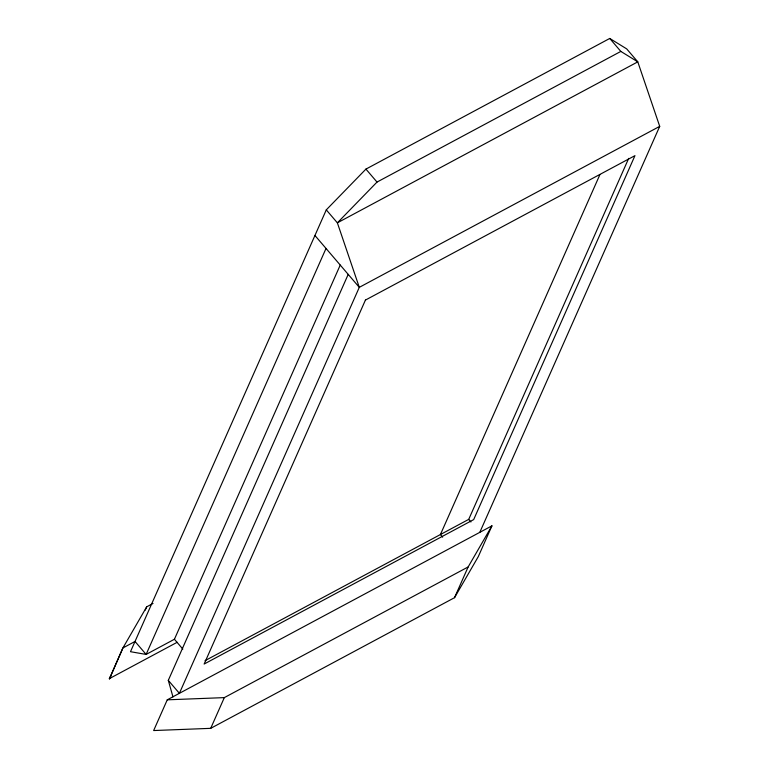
<?xml version="1.0" encoding="UTF-8"?>
<svg xmlns="http://www.w3.org/2000/svg" width="769" height="769" viewBox="0 0 769 769"><rect width="100%" height="100%" fill="white"/><g stroke="black" fill="none" stroke-linecap="round" stroke-linejoin="round"><path stroke-width="1.15" d="M145.235 610.134L146.696 606.837L153.031 603.444M479.808 532.34L659.715 126.356L637.789 61.856L626.697 48.889L609.75 38.45L365.929 169.103L326.287 209.87L130.49 651.699L146.12 654.429L174.419 639.26L340.225 265.094M326.027 248.445L146.12 654.429L135.027 641.461L122.905 647.959L109.429 678.844L122.905 647.959L146.696 606.837M172.977 696.935L168.296 680.363L348.203 274.379M167.258 699.828L153.646 730.55L210.706 728.339L454.527 597.686L478.318 556.564L491.929 525.842L167.258 699.828L224.317 697.618L468.138 566.955L491.929 525.842M210.706 728.339L224.317 697.618M599.897 174.64L440.416 534.542L442.636 537.137M205.044 660.667L468.715 519.373L628.686 158.376M454.527 597.686L468.138 566.955M111.072 675.595L109.285 678.681L177.187 642.288M326.287 209.87L337.37 222.837L637.789 61.856L620.833 51.417L377.021 182.07L337.37 222.837L359.296 287.346L179.388 693.33L168.296 680.363M659.715 126.356L359.296 287.346L314.934 235.477M609.75 38.45L620.833 51.417M365.929 169.103L377.021 182.07M468.715 519.373L470.936 521.968M174.419 639.26L182.83 649.094M365.419 300.083L204.141 664.041L473.675 519.604L634.954 155.646L365.419 300.083"/></g></svg>
